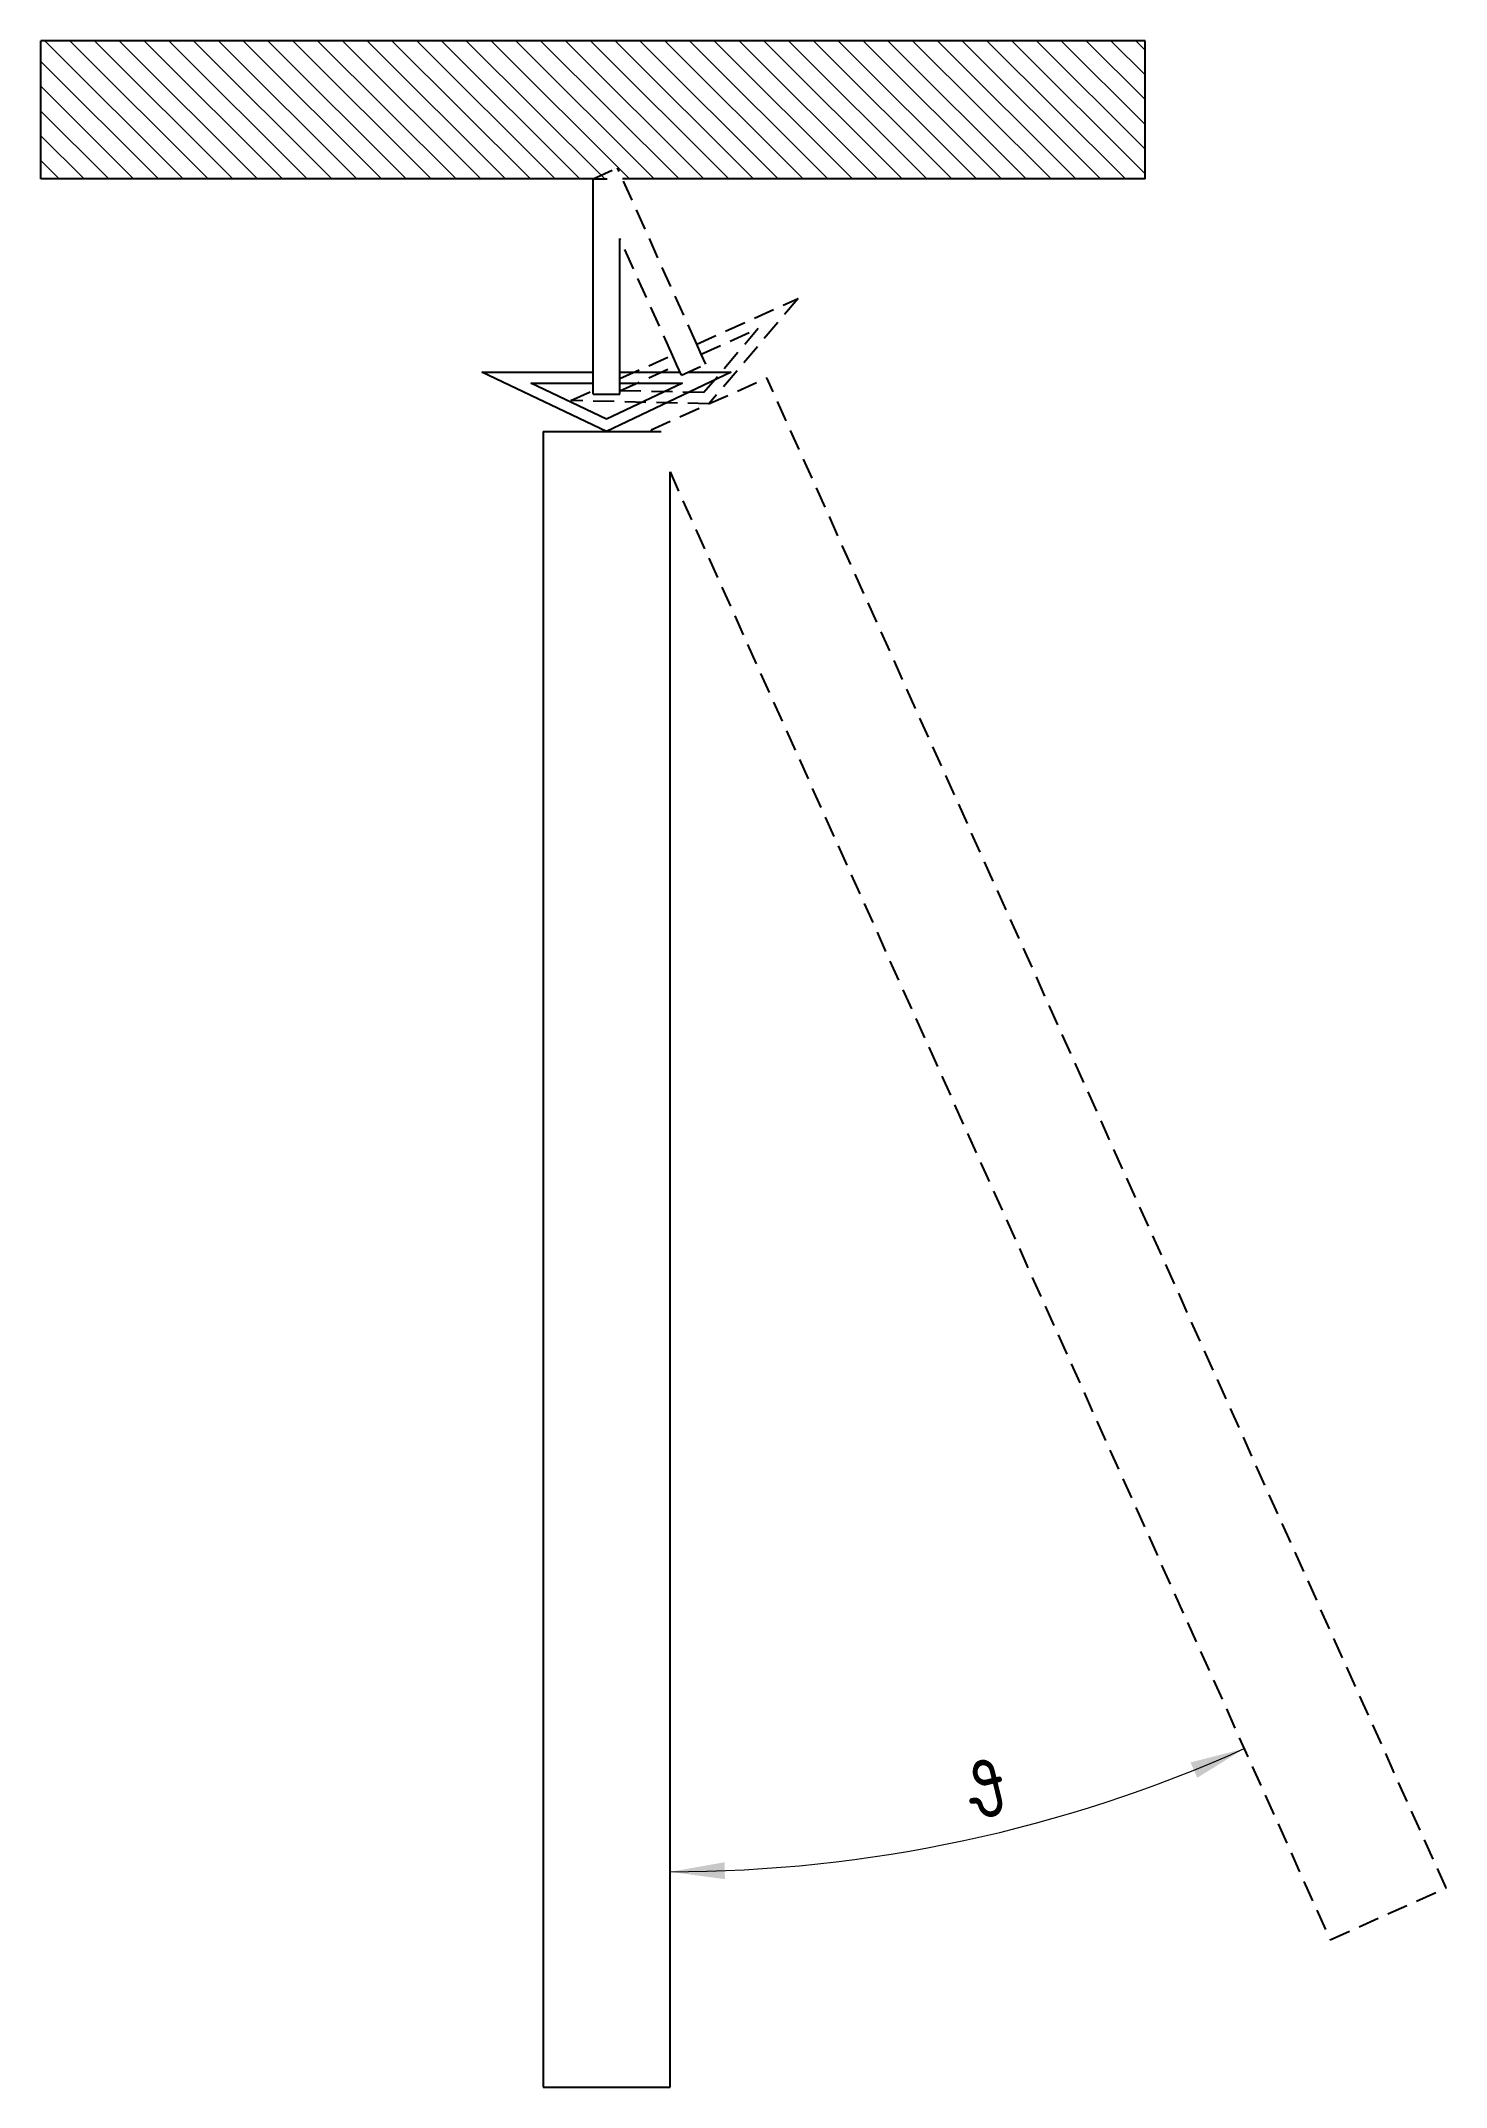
# Model space of a CAD drawing. Header units: millimetres. Extents: x 39 to 123, y 138 to 261.
import ezdxf

# ---------------------------------------------------------------- set-up
doc = ezdxf.new("R2010")
doc.units = ezdxf.units.MM
doc.linetypes.add('HIDDEN', pattern=[1.905, 1.27, -0.635])
doc.styles.add('SLDTEXTSTYLE0', font='TXT', dxfattribs={"width": 0.75})
doc.styles.add('SLDTEXTSTYLE1', font='TXT', dxfattribs={"width": 0.75, "bigfont": 'bigfont'})
doc.dimstyles.new('SLDDIMSTYLE0', dxfattribs={"dimtxt": 3.5, "dimasz": 3.302, "dimexe": 0, "dimexo": 0.0625, "dimgap": 0.875, "dimtad": 1, "dimdec": 4, "dimlfac": 3, "dimzin": 12, "dimdsep": 46, "dimtxsty": 'SLDTEXTSTYLE0', "dimsah": 1, "dimcen": 0.09, "dimazin": 3, "dimtfac": 1, "dimtofl": 0, "dimtmove": 0, "dimatfit": 3, "dimfxl": 1, "dimfrac": 2, "dimtolj": 1, "dimtzin": 12, "dimarcsym": 0})

# ---------------------------------------------------------------- blocks, each defined once
blk = doc.blocks.new('SW_HATCH_0')
at = {"color": 0, "linetype": 'Continuous', "lineweight": 0}
for p, q in [((-58.08, -7.78), (-66.41, 0.55)), ((-56.58, -7.78), (-64.91, 0.55)), ((-55.08, -7.78), (-63.42, 0.55)), ((-53.59, -7.78), (-61.92, 0.55)), ((-52.09, -7.78), (-60.42, 0.55)), ((-50.59, -7.78), (-58.93, 0.55)), ((-49.1, -7.78), (-57.43, 0.55)), ((-47.6, -7.78), (-55.93, 0.55)), ((-46.1, -7.78), (-54.44, 0.55)), ((-44.61, -7.78), (-52.94, 0.55)), ((-43.11, -7.78), (-51.44, 0.55)), ((-41.61, -7.78), (-49.95, 0.55)), ((-40.12, -7.78), (-48.45, 0.55)), ((-38.62, -7.78), (-46.95, 0.55)), ((-37.12, -7.78), (-45.46, 0.55)), ((-35.63, -7.78), (-43.96, 0.55)), ((-34.13, -7.78), (-42.46, 0.55)), ((-32.63, -7.78), (-40.97, 0.55)), ((-31.14, -7.78), (-39.47, 0.55)), ((-29.64, -7.78), (-37.97, 0.55)), ((-28.14, -7.78), (-36.48, 0.55)), ((-26.65, -7.78), (-34.98, 0.55)), ((-25.15, -7.78), (-33.48, 0.55)), ((-23.65, -7.78), (-31.99, 0.55)), ((-22.16, -7.78), (-30.49, 0.55)), ((-20.66, -7.78), (-28.99, 0.55)), ((-19.16, -7.78), (-27.5, 0.55)), ((-17.67, -7.78), (-26, 0.55)), ((-16.17, -7.78), (-24.5, 0.55)), ((-14.67, -7.78), (-23.01, 0.55)), ((-13.18, -7.78), (-21.51, 0.55)), ((-11.68, -7.78), (-20.01, 0.55)), ((-10.18, -7.78), (-18.52, 0.55)), ((-8.69, -7.78), (-17.02, 0.55)), ((-7.19, -7.78), (-15.52, 0.55)), ((-5.69, -7.78), (-14.03, 0.55)), ((-4.2, -7.78), (-12.53, 0.55)), ((-2.7, -7.78), (-11.03, 0.55)), ((-1.2, -7.78), (-9.54, 0.55)), ((0, -7.48), (-8.04, 0.55)), ((0, -5.99), (-6.54, 0.55)), ((0, -4.49), (-5.05, 0.55)), ((0, -2.99), (-3.55, 0.55)), ((0, -1.5), (-2.05, 0.55)), ((0, 0), (-0.55, 0.55)), ((-59.57, -7.78), (-66.67, -0.69)), ((-61.07, -7.78), (-66.67, -2.18)), ((-62.57, -7.78), (-66.67, -3.68)), ((-64.06, -7.78), (-66.67, -5.18)), ((-65.56, -7.78), (-66.67, -6.67))]:
    blk.add_line(p, q, dxfattribs=at)
blk = doc.blocks.new('_D')
at = {"color": 7, "linetype": 'Continuous', "lineweight": 18}
blk.add_arc((76.55, 235.16), 84.55, 270, 294.2046, dxfattribs=at)
for points in [[(111.21, 158.04), (107.97, 157.21), (108.37, 156.28)], [(76.55, 150.6), (79.86, 150.16), (79.84, 151.18)]]:
    blk.add_solid(points, dxfattribs=at)
at = {"color": 7, "linetype": 'Continuous', "lineweight": 18, "insert": (94.23, 157.08), "char_height": 3.5, "attachment_point": 1, "rotation": 13.8533, "style": 'SLDTEXTSTYLE1'}
blk.add_mtext('θ', dxfattribs=at)

msp = doc.modelspace()

# ---------------------------------------------------------------- linework, layer by layer
at = {"color": 7, "linetype": 'Continuous', "lineweight": 25}
for p, q in [((38.570443, 252.859502), (38.570443, 261.192835)), ((105.23711, 261.192835), (38.570443, 261.192835)), ((105.23711, 252.859502), (105.23711, 261.192835)), ((71.903777, 252.859502), (38.570443, 252.859502)), ((71.903777, 241.192835), (71.903777, 252.859502)), ((71.903777, 252.859502), (72.749779, 252.859502)), ((105.23711, 252.859502), (73.677323, 252.859502)), ((73.521407, 241.192835), (73.521407, 249.260876)), ((72.712592, 237.599825), (65.193634, 241.192835)), ((65.193634, 241.192835), (71.903777, 241.192835)), ((71.903777, 240.526169), (71.903777, 241.192835)), ((80.231549, 241.192835), (72.712592, 237.599825)), ((73.521407, 240.526169), (73.521407, 241.192835)), ((73.521407, 241.192835), (77.148098, 241.192835)), ((77.657446, 241.192835), (80.231549, 241.192835)), ((68.134954, 240.526169), (71.903777, 240.526169)), ((72.712592, 238.338698), (68.134954, 240.526169)), ((71.903777, 239.859502), (71.903777, 240.526169)), ((71.903777, 239.859502), (73.521407, 239.859502)), ((77.290229, 240.526169), (72.712592, 238.338698)), ((73.521407, 239.859502), (73.521407, 240.526169)), ((73.521407, 240.526169), (77.290229, 240.526169)), ((68.879258, 237.599825), (68.879258, 137.599825)), ((68.879258, 237.599825), (76.021804, 237.599825)), ((76.545925, 137.599825), (76.545925, 235.155492)), ((68.879258, 137.599825), (76.545925, 137.599825))]:
    msp.add_line(p, q, dxfattribs=at)
at = {"color": 7, "linetype": 'HIDDEN', "lineweight": 25}
for p, q in [((71.903777, 252.859502), (73.379197, 253.522723)), ((78.162477, 242.881701), (73.379197, 253.522723)), ((76.687057, 242.21848), (73.521407, 249.260876)), ((78.162477, 242.881701), (84.282715, 245.63283)), ((84.282715, 245.63283), (78.897885, 239.272951)), ((78.435808, 242.273643), (81.873303, 243.818843)), ((81.873303, 243.818843), (78.594951, 239.946868)), ((78.435808, 242.273643), (78.162477, 242.881701)), ((78.709138, 241.665585), (78.435808, 242.273643)), ((73.521407, 240.795478), (76.687057, 242.21848)), ((73.522892, 240.065222), (76.960388, 241.610422)), ((76.960388, 241.610422), (76.687057, 242.21848)), ((77.233718, 241.002364), (76.960388, 241.610422)), ((77.233718, 241.002364), (78.709138, 241.665585)), ((70.56682, 239.467352), (71.903777, 240.068332)), ((78.594951, 239.946868), (73.522892, 240.065222)), ((75.40155, 237.701302), (82.394221, 240.844601)), ((123.393769, 149.635845), (82.394221, 240.844601)), ((78.897885, 239.272951), (70.56682, 239.467352)), ((75.40155, 237.701302), (75.447165, 237.599825)), ((76.545925, 235.155492), (116.401097, 146.492546)), ((116.401097, 146.492546), (123.393769, 149.635845))]:
    msp.add_line(p, q, dxfattribs=at)

# ---------------------------------------------------------------- block references
at = {"color": 7, "linetype": 'Continuous', "lineweight": 0}
msp.add_blockref('SW_HATCH_0', (105.23711, 260.637856), dxfattribs=at)

# ---------------------------------------------------------------- dimensions: what is measured, and where the dimension line sits
at = {"color": 7, "linetype": 'Continuous', "lineweight": 18}
dim = msp.add_angular_dim_2l(base=(94.272628, 152.483828), line1=((75.40155, 237.701302), (116.401097, 146.492546)), line2=((76.545925, 137.599825), (76.545925, 237.599825)), dimstyle='SLDDIMSTYLE0', dxfattribs=at)
dim.commit()
dim.dimension.update_dxf_attribs({"geometry": '_D', "text_midpoint": (96.790505, 153.064098), "dimtype": 162})

doc.saveas('drawing.dxf')
